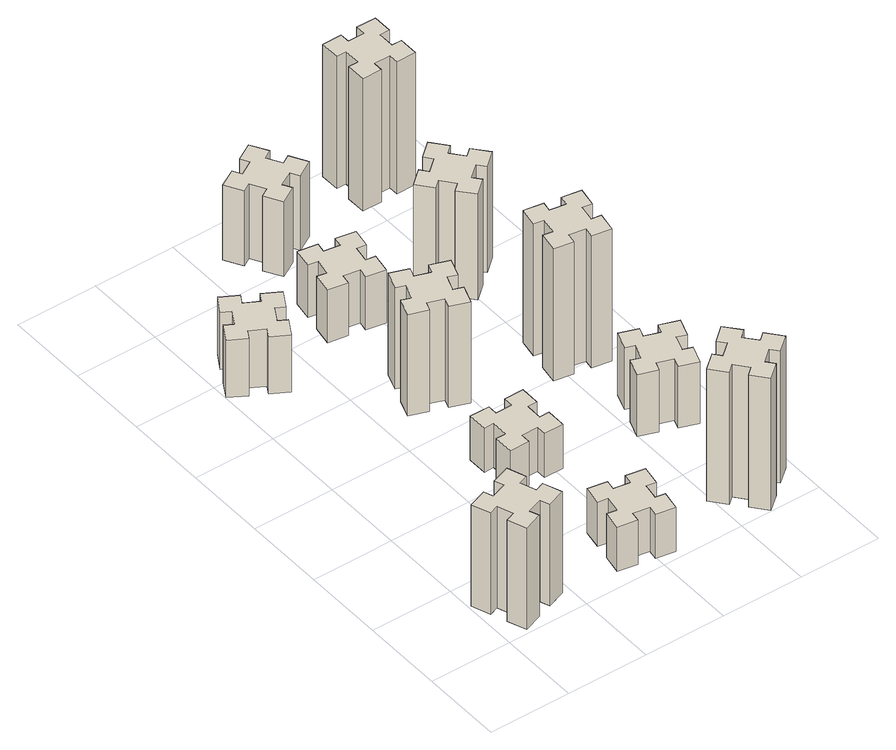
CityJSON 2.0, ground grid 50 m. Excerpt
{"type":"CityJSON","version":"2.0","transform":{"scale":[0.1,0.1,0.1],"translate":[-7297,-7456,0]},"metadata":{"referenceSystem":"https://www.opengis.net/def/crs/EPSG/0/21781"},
"CityObjects":{
"building1":{"type":"Building","attributes":{"class":"1000","function":"1000","usage":"1000","yearOfConstruction":2016,"roofType":"1000","measuredHeight":69,"storeysAboveGround":30,"storeysBelowGround":0},"geometry":[{"type":"Solid","lod":"1","boundaries":[[[[0,1,2,3,4,5,6,7,8,9,10,11,12,13,14,15,16,17,18,19]],[[17,16,20,21]],[[16,15,22,20]],[[15,14,23,22]],[[14,13,24,23]],[[13,12,25,24]],[[12,11,26,25]],[[11,10,27,26]],[[10,9,28,27]],[[9,8,29,28]],[[8,7,30,29]],[[7,6,31,30]],[[6,5,32,31]],[[5,4,33,32]],[[4,3,34,33]],[[3,2,35,34]],[[2,1,36,35]],[[1,0,37,36]],[[0,19,38,37]],[[19,18,39,38]],[[18,17,21,39]],[[24,25,26,27,28,29,30,31,32,33,34,35,36,37,38,39,21,20,22,23]]]]}]},
"building2":{"type":"Building","attributes":{"class":"1000","function":"1000","usage":"1000","yearOfConstruction":2016,"roofType":"1000","measuredHeight":39,"storeysAboveGround":30,"storeysBelowGround":0},"geometry":[{"type":"Solid","lod":"1","boundaries":[[[[40,41,42,43,44,45,46,47,48,49,50,51,52,53,54,55,56,57,58,59]],[[57,56,60,61]],[[56,55,62,60]],[[55,54,63,62]],[[54,53,64,63]],[[53,52,65,64]],[[52,51,66,65]],[[51,50,67,66]],[[50,49,68,67]],[[49,48,69,68]],[[48,47,70,69]],[[47,46,71,70]],[[46,45,72,71]],[[45,44,73,72]],[[44,43,74,73]],[[43,42,75,74]],[[42,41,76,75]],[[41,40,77,76]],[[40,59,78,77]],[[59,58,79,78]],[[58,57,61,79]],[[64,65,66,67,68,69,70,71,72,73,74,75,76,77,78,79,61,60,62,63]]]]}]},
"building3":{"type":"Building","attributes":{"class":"1000","function":"1000","usage":"1000","yearOfConstruction":2016,"roofType":"1000","measuredHeight":30,"storeysAboveGround":30,"storeysBelowGround":0},"geometry":[{"type":"Solid","lod":"1","boundaries":[[[[80,81,82,83,84,85,86,87,88,89,90,91,92,93,94,95,96,97,98,99]],[[97,96,100,101]],[[96,95,102,100]],[[95,94,103,102]],[[94,93,104,103]],[[93,92,105,104]],[[92,91,106,105]],[[91,90,107,106]],[[90,89,108,107]],[[89,88,109,108]],[[88,87,110,109]],[[87,86,111,110]],[[86,85,112,111]],[[85,84,113,112]],[[84,83,114,113]],[[83,82,115,114]],[[82,81,116,115]],[[81,80,117,116]],[[80,99,118,117]],[[99,98,119,118]],[[98,97,101,119]],[[104,105,106,107,108,109,110,111,112,113,114,115,116,117,118,119,101,100,102,103]]]]}]},
"building4":{"type":"Building","attributes":{"class":"1000","function":"1000","usage":"1000","yearOfConstruction":2016,"roofType":"1000","measuredHeight":30,"storeysAboveGround":30,"storeysBelowGround":0},"geometry":[{"type":"Solid","lod":"1","boundaries":[[[[120,121,122,123,124,125,126,127,128,129,130,131,132,133,134,135,136,137,138,139]],[[137,136,140,141]],[[136,135,142,140]],[[135,134,143,142]],[[134,133,144,143]],[[133,132,145,144]],[[132,131,146,145]],[[131,130,147,146]],[[130,129,148,147]],[[129,128,149,148]],[[128,127,150,149]],[[127,126,151,150]],[[126,125,152,151]],[[125,124,153,152]],[[124,123,154,153]],[[123,122,155,154]],[[122,121,156,155]],[[121,120,157,156]],[[120,139,158,157]],[[139,138,159,158]],[[138,137,141,159]],[[144,145,146,147,148,149,150,151,152,153,154,155,156,157,158,159,141,140,142,143]]]]}]},
"building5":{"type":"Building","attributes":{"class":"1000","function":"1000","usage":"1000","yearOfConstruction":2016,"roofType":"1000","measuredHeight":69,"storeysAboveGround":30,"storeysBelowGround":0},"geometry":[{"type":"Solid","lod":"1","boundaries":[[[[160,161,162,163,164,165,166,167,168,169,170,171,172,173,174,175,176,177,178,179]],[[177,176,180,181]],[[176,175,182,180]],[[175,174,183,182]],[[174,173,184,183]],[[173,172,185,184]],[[172,171,186,185]],[[171,170,187,186]],[[170,169,188,187]],[[169,168,189,188]],[[168,167,190,189]],[[167,166,191,190]],[[166,165,192,191]],[[165,164,193,192]],[[164,163,194,193]],[[163,162,195,194]],[[162,161,196,195]],[[161,160,197,196]],[[160,179,198,197]],[[179,178,199,198]],[[178,177,181,199]],[[184,185,186,187,188,189,190,191,192,193,194,195,196,197,198,199,181,180,182,183]]]]}]},
"building6":{"type":"Building","attributes":{"class":"1000","function":"1000","usage":"1000","yearOfConstruction":2016,"roofType":"1000","measuredHeight":36,"storeysAboveGround":30,"storeysBelowGround":0},"geometry":[{"type":"Solid","lod":"1","boundaries":[[[[200,201,202,203,204,205,206,207,208,209,210,211,212,213,214,215,216,217,218,219]],[[217,216,220,221]],[[216,215,222,220]],[[215,214,223,222]],[[214,213,224,223]],[[213,212,225,224]],[[212,211,226,225]],[[211,210,227,226]],[[210,209,228,227]],[[209,208,229,228]],[[208,207,230,229]],[[207,206,231,230]],[[206,205,232,231]],[[205,204,233,232]],[[204,203,234,233]],[[203,202,235,234]],[[202,201,236,235]],[[201,200,237,236]],[[200,219,238,237]],[[219,218,239,238]],[[218,217,221,239]],[[224,225,226,227,228,229,230,231,232,233,234,235,236,237,238,239,221,220,222,223]]]]}]},
"building7":{"type":"Building","attributes":{"class":"1000","function":"1000","usage":"1000","yearOfConstruction":2016,"roofType":"1000","measuredHeight":90,"storeysAboveGround":30,"storeysBelowGround":0},"geometry":[{"type":"Solid","lod":"1","boundaries":[[[[240,241,242,243,244,245,246,247,248,249,250,251,252,253,254,255,256,257,258,259]],[[257,256,260,261]],[[256,255,262,260]],[[255,254,263,262]],[[254,253,264,263]],[[253,252,265,264]],[[252,251,266,265]],[[251,250,267,266]],[[250,249,268,267]],[[249,248,269,268]],[[248,247,270,269]],[[247,246,271,270]],[[246,245,272,271]],[[245,244,273,272]],[[244,243,274,273]],[[243,242,275,274]],[[242,241,276,275]],[[241,240,277,276]],[[240,259,278,277]],[[259,258,279,278]],[[258,257,261,279]],[[264,265,266,267,268,269,270,271,272,273,274,275,276,277,278,279,261,260,262,263]]]]}]},
"building8":{"type":"Building","attributes":{"class":"1000","function":"1000","usage":"1000","yearOfConstruction":2016,"roofType":"1000","measuredHeight":51,"storeysAboveGround":30,"storeysBelowGround":0},"geometry":[{"type":"Solid","lod":"1","boundaries":[[[[280,281,282,283,284,285,286,287,288,289,290,291,292,293,294,295,296,297,298,299]],[[297,296,300,301]],[[296,295,302,300]],[[295,294,303,302]],[[294,293,304,303]],[[293,292,305,304]],[[292,291,306,305]],[[291,290,307,306]],[[290,289,308,307]],[[289,288,309,308]],[[288,287,310,309]],[[287,286,311,310]],[[286,285,312,311]],[[285,284,313,312]],[[284,283,314,313]],[[283,282,315,314]],[[282,281,316,315]],[[281,280,317,316]],[[280,299,318,317]],[[299,298,319,318]],[[298,297,301,319]],[[304,305,306,307,308,309,310,311,312,313,314,315,316,317,318,319,301,300,302,303]]]]}]},
"building9":{"type":"Building","attributes":{"class":"1000","function":"1000","usage":"1000","yearOfConstruction":2016,"roofType":"1000","measuredHeight":42,"storeysAboveGround":30,"storeysBelowGround":0},"geometry":[{"type":"Solid","lod":"1","boundaries":[[[[320,321,322,323,324,325,326,327,328,329,330,331,332,333,334,335,336,337,338,339]],[[337,336,340,341]],[[336,335,342,340]],[[335,334,343,342]],[[334,333,344,343]],[[333,332,345,344]],[[332,331,346,345]],[[331,330,347,346]],[[330,329,348,347]],[[329,328,349,348]],[[328,327,350,349]],[[327,326,351,350]],[[326,325,352,351]],[[325,324,353,352]],[[324,323,354,353]],[[323,322,355,354]],[[322,321,356,355]],[[321,320,357,356]],[[320,339,358,357]],[[339,338,359,358]],[[338,337,341,359]],[[344,345,346,347,348,349,350,351,352,353,354,355,356,357,358,359,341,340,342,343]]]]}]},
"building10":{"type":"Building","attributes":{"class":"1000","function":"1000","usage":"1000","yearOfConstruction":2016,"roofType":"1000","measuredHeight":90,"storeysAboveGround":30,"storeysBelowGround":0},"geometry":[{"type":"Solid","lod":"1","boundaries":[[[[360,361,362,363,364,365,366,367,368,369,370,371,372,373,374,375,376,377,378,379]],[[377,376,380,381]],[[376,375,382,380]],[[375,374,383,382]],[[374,373,384,383]],[[373,372,385,384]],[[372,371,386,385]],[[371,370,387,386]],[[370,369,388,387]],[[369,368,389,388]],[[368,367,390,389]],[[367,366,391,390]],[[366,365,392,391]],[[365,364,393,392]],[[364,363,394,393]],[[363,362,395,394]],[[362,361,396,395]],[[361,360,397,396]],[[360,379,398,397]],[[379,378,399,398]],[[378,377,381,399]],[[384,385,386,387,388,389,390,391,392,393,394,395,396,397,398,399,381,380,382,383]]]]}]},
"building11":{"type":"Building","attributes":{"class":"1000","function":"1000","usage":"1000","yearOfConstruction":2016,"roofType":"1000","measuredHeight":72,"storeysAboveGround":30,"storeysBelowGround":0},"geometry":[{"type":"Solid","lod":"1","boundaries":[[[[400,401,402,403,404,405,406,407,408,409,410,411,412,413,414,415,416,417,418,419]],[[417,416,420,421]],[[416,415,422,420]],[[415,414,423,422]],[[414,413,424,423]],[[413,412,425,424]],[[412,411,426,425]],[[411,410,427,426]],[[410,409,428,427]],[[409,408,429,428]],[[408,407,430,429]],[[407,406,431,430]],[[406,405,432,431]],[[405,404,433,432]],[[404,403,434,433]],[[403,402,435,434]],[[402,401,436,435]],[[401,400,437,436]],[[400,419,438,437]],[[419,418,439,438]],[[418,417,421,439]],[[424,425,426,427,428,429,430,431,432,433,434,435,436,437,438,439,421,420,422,423]]]]}]},
"building12":{"type":"Building","attributes":{"class":"1000","function":"1000","usage":"1000","yearOfConstruction":2016,"roofType":"1000","measuredHeight":90,"storeysAboveGround":30,"storeysBelowGround":0},"geometry":[{"type":"Solid","lod":"1","boundaries":[[[[440,441,442,443,444,445,446,447,448,449,450,451,452,453,454,455,456,457,458,459]],[[457,456,460,461]],[[456,455,462,460]],[[455,454,463,462]],[[454,453,464,463]],[[453,452,465,464]],[[452,451,466,465]],[[451,450,467,466]],[[450,449,468,467]],[[449,448,469,468]],[[448,447,470,469]],[[447,446,471,470]],[[446,445,472,471]],[[445,444,473,472]],[[444,443,474,473]],[[443,442,475,474]],[[442,441,476,475]],[[441,440,477,476]],[[440,459,478,477]],[[459,458,479,478]],[[458,457,461,479]],[[464,465,466,467,468,469,470,471,472,473,474,475,476,477,478,479,461,460,462,463]]]]}]}
},
"vertices":[
[245,366,0],[151,332,0],[130,388,0],[17,347,0],[59,234,0],[115,255,0],[149,161,0],[93,140,0],[134,27,0],[247,69,0],[226,125,0],[320,159,0],[340,103,0],[453,144,0],[412,257,0],[356,236,0],[322,330,0],[378,350,0],[337,463,0],[224,422,0],[322,330,690],[378,350,690],[356,236,690],[412,257,690],[453,144,690],[340,103,690],[320,159,690],[226,125,690],[247,69,690],[134,27,690],[93,140,690],[149,161,690],[115,255,690],[59,234,690],[17,347,690],[130,388,690],[151,332,690],[245,366,690],[224,422,690],[337,463,690],
[306,2367,0],[356,2454,0],[408,2424,0],[468,2528,0],[364,2588,0],[334,2536,0],[247,2586,0],[277,2638,0],[173,2698,0],[113,2594,0],[165,2564,0],[115,2477,0],[63,2507,0],[3,2403,0],[107,2343,0],[137,2395,0],[224,2345,0],[194,2293,0],[298,2233,0],[358,2337,0],[224,2345,390],[194,2293,390],[137,2395,390],[107,2343,390],[3,2403,390],[63,2507,390],[115,2477,390],[165,2564,390],[113,2594,390],[173,2698,390],[277,2638,390],[247,2586,390],[334,2536,390],[364,2588,390],[468,2528,390],[408,2424,390],[356,2454,390],[306,2367,390],[358,2337,390],[298,2233,390],
[876,314,0],[858,215,0],[799,226,0],[778,107,0],[897,87,0],[907,146,0],[1005,128,0],[995,69,0],[1113,48,0],[1134,167,0],[1075,177,0],[1092,275,0],[1151,265,0],[1172,383,0],[1054,404,0],[1044,345,0],[945,362,0],[956,421,0],[837,442,0],[817,324,0],[945,362,300],[956,421,300],[1044,345,300],[1054,404,300],[1172,383,300],[1151,265,300],[1092,275,300],[1075,177,300],[1134,167,300],[1113,48,300],[995,69,300],[1005,128,300],[907,146,300],[897,87,300],[778,107,300],[799,226,300],[858,215,300],[876,314,300],[817,324,300],[837,442,300],
[985,1035,0],[985,1135,0],[1045,1135,0],[1045,1255,0],[925,1255,0],[925,1195,0],[825,1195,0],[825,1255,0],[705,1255,0],[705,1135,0],[765,1135,0],[765,1035,0],[705,1035,0],[705,915,0],[825,915,0],[825,975,0],[925,975,0],[925,915,0],[1045,915,0],[1045,1035,0],[925,975,300],[925,915,300],[825,975,300],[825,915,300],[705,915,300],[705,1035,300],[765,1035,300],[765,1135,300],[705,1135,300],[705,1255,300],[825,1255,300],[825,1195,300],[925,1195,300],[925,1255,300],[1045,1255,300],[1045,1135,300],[985,1135,300],[985,1035,300],[1045,1035,300],[1045,915,300],
[962,1741,0],[996,1835,0],[1052,1814,0],[1093,1927,0],[980,1968,0],[960,1912,0],[866,1946,0],[887,2002,0],[774,2043,0],[733,1930,0],[789,1910,0],[755,1816,0],[699,1837,0],[657,1724,0],[770,1683,0],[791,1739,0],[885,1705,0],[864,1649,0],[977,1607,0],[1018,1720,0],[885,1705,690],[864,1649,690],[791,1739,690],[770,1683,690],[657,1724,690],[699,1837,690],[755,1816,690],[789,1910,690],[733,1930,690],[774,2043,690],[887,2002,690],[866,1946,690],[960,1912,690],[980,1968,690],[1093,1927,690],[1052,1814,690],[996,1835,690],[962,1741,690],[1018,1720,690],[977,1607,690],
[944,2665,0],[845,2682,0],[856,2741,0],[737,2762,0],[717,2644,0],[776,2634,0],[758,2535,0],[699,2546,0],[678,2427,0],[797,2407,0],[807,2466,0],[905,2448,0],[895,2389,0],[1013,2368,0],[1034,2487,0],[975,2497,0],[992,2595,0],[1051,2585,0],[1072,2703,0],[954,2724,0],[992,2595,360],[1051,2585,360],[975,2497,360],[1034,2487,360],[1013,2368,360],[895,2389,360],[905,2448,360],[807,2466,360],[797,2407,360],[678,2427,360],[699,2546,360],[758,2535,360],[776,2634,360],[717,2644,360],[737,2762,360],[856,2741,360],[845,2682,360],[944,2665,360],[954,2724,360],[1072,2703,360],
[1748,129,0],[1824,193,0],[1863,147,0],[1955,224,0],[1878,316,0],[1832,278,0],[1767,354,0],[1813,393,0],[1736,485,0],[1644,408,0],[1683,362,0],[1606,297,0],[1568,343,0],[1476,266,0],[1553,174,0],[1599,213,0],[1663,136,0],[1617,98,0],[1694,6,0],[1786,83,0],[1663,136,900],[1617,98,900],[1599,213,900],[1553,174,900],[1476,266,900],[1568,343,900],[1606,297,900],[1683,362,900],[1644,408,900],[1736,485,900],[1813,393,900],[1767,354,900],[1832,278,900],[1878,316,900],[1955,224,900],[1863,147,900],[1824,193,900],[1748,129,900],[1786,83,900],[1694,6,900],
[996,3217,0],[946,3304,0],[998,3334,0],[938,3438,0],[834,3378,0],[864,3326,0],[777,3276,0],[747,3328,0],[643,3268,0],[703,3164,0],[755,3194,0],[805,3107,0],[753,3077,0],[813,2973,0],[917,3033,0],[887,3085,0],[974,3135,0],[1004,3083,0],[1108,3143,0],[1048,3247,0],[974,3135,510],[1004,3083,510],[887,3085,510],[917,3033,510],[813,2973,510],[753,3077,510],[805,3107,510],[755,3194,510],[703,3164,510],[643,3268,510],[747,3328,510],[777,3276,510],[864,3326,510],[834,3378,510],[938,3438,510],[998,3334,510],[946,3304,510],[996,3217,510],[1048,3247,510],[1108,3143,510],
[1631,899,0],[1725,865,0],[1704,809,0],[1817,767,0],[1858,880,0],[1802,901,0],[1836,995,0],[1892,974,0],[1933,1087,0],[1820,1128,0],[1800,1072,0],[1706,1106,0],[1727,1162,0],[1614,1203,0],[1573,1090,0],[1629,1070,0],[1595,976,0],[1539,997,0],[1497,884,0],[1610,843,0],[1595,976,420],[1539,997,420],[1629,1070,420],[1573,1090,420],[1614,1203,420],[1727,1162,420],[1706,1106,420],[1800,1072,420],[1820,1128,420],[1933,1087,420],[1892,974,420],[1836,995,420],[1802,901,420],[1858,880,420],[1817,767,420],[1704,809,420],[1725,865,420],[1631,899,420],[1610,843,420],[1497,884,420],
[1547,1526,0],[1645,1508,0],[1635,1449,0],[1753,1428,0],[1774,1547,0],[1715,1557,0],[1732,1655,0],[1791,1645,0],[1812,1763,0],[1694,1784,0],[1684,1725,0],[1585,1742,0],[1596,1801,0],[1477,1822,0],[1457,1704,0],[1516,1694,0],[1498,1595,0],[1439,1606,0],[1418,1487,0],[1537,1467,0],[1498,1595,900],[1439,1606,900],[1516,1694,900],[1457,1704,900],[1477,1822,900],[1596,1801,900],[1585,1742,900],[1684,1725,900],[1694,1784,900],[1812,1763,900],[1791,1645,900],[1732,1655,900],[1715,1557,900],[1774,1547,900],[1753,1428,900],[1635,1449,900],[1645,1508,900],[1547,1526,900],[1537,1467,900],[1418,1487,900],
[1399,2433,0],[1463,2356,0],[1417,2318,0],[1494,2226,0],[1586,2303,0],[1548,2349,0],[1624,2413,0],[1663,2367,0],[1755,2444,0],[1678,2536,0],[1632,2498,0],[1567,2574,0],[1613,2613,0],[1536,2705,0],[1444,2628,0],[1483,2582,0],[1406,2517,0],[1368,2563,0],[1276,2486,0],[1353,2394,0],[1406,2517,720],[1368,2563,720],[1483,2582,720],[1444,2628,720],[1536,2705,720],[1613,2613,720],[1567,2574,720],[1632,2498,720],[1678,2536,720],[1755,2444,720],[1663,2367,720],[1624,2413,720],[1548,2349,720],[1586,2303,720],[1494,2226,720],[1417,2318,720],[1463,2356,720],[1399,2433,720],[1353,2394,720],[1276,2486,720],
[1565,3195,0],[1665,3195,0],[1665,3135,0],[1785,3135,0],[1785,3255,0],[1725,3255,0],[1725,3355,0],[1785,3355,0],[1785,3475,0],[1665,3475,0],[1665,3415,0],[1565,3415,0],[1565,3475,0],[1445,3475,0],[1445,3355,0],[1505,3355,0],[1505,3255,0],[1445,3255,0],[1445,3135,0],[1565,3135,0],[1505,3255,900],[1445,3255,900],[1505,3355,900],[1445,3355,900],[1445,3475,900],[1565,3475,900],[1565,3415,900],[1665,3415,900],[1665,3475,900],[1785,3475,900],[1785,3355,900],[1725,3355,900],[1725,3255,900],[1785,3255,900],[1785,3135,900],[1665,3135,900],[1665,3195,900],[1565,3195,900],[1565,3135,900],[1445,3135,900]
]}
